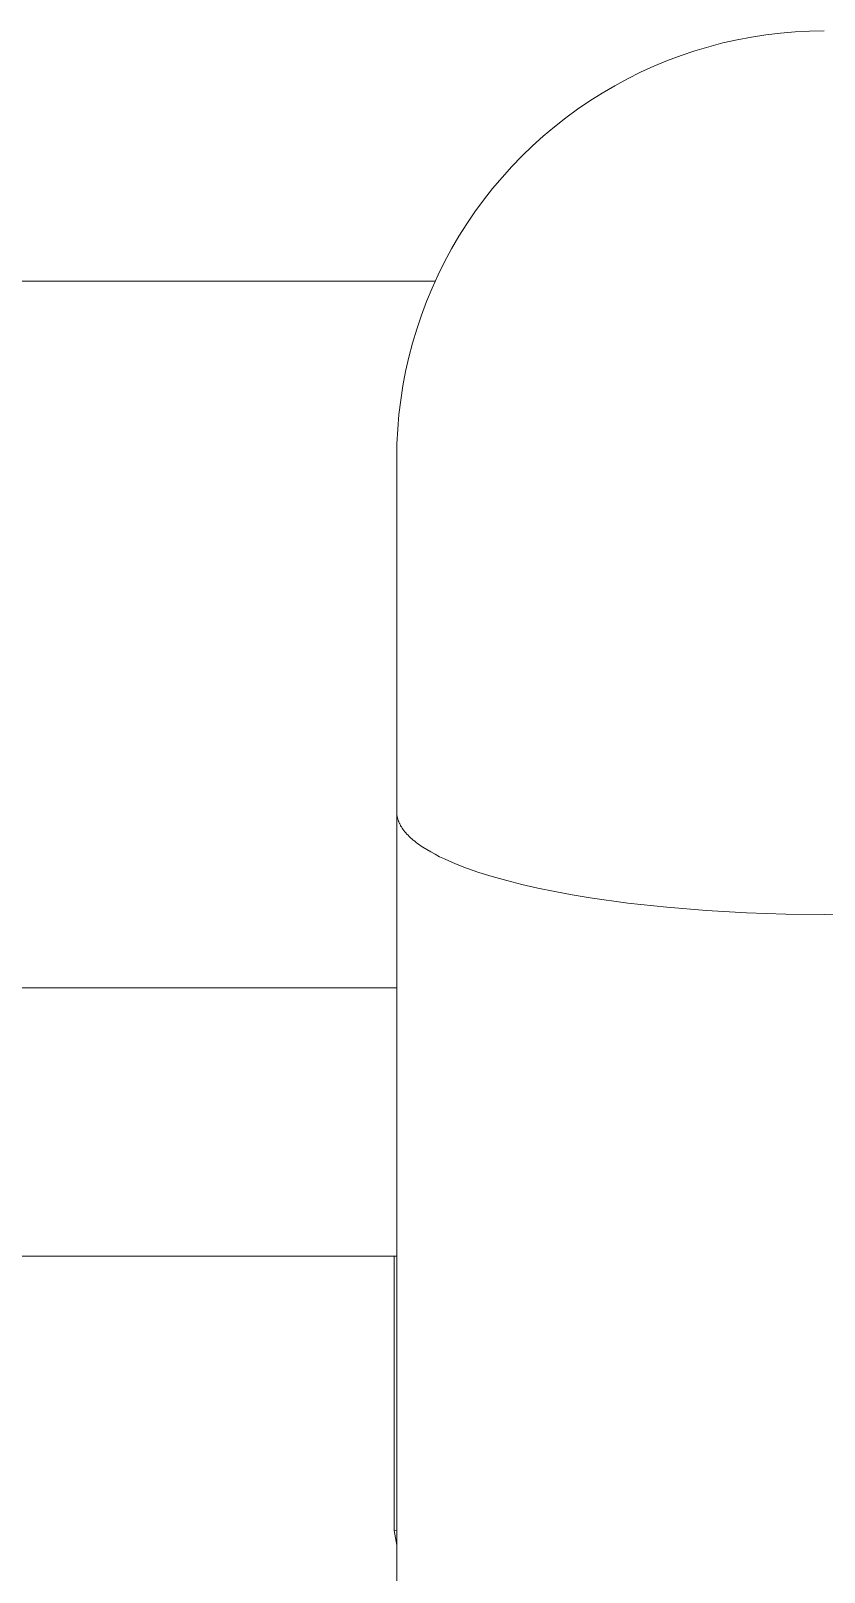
# Model space of a CAD drawing. Header units: millimetres. Extents: x -67 to 4862, y -244 to 3199.
# Drawn here: x 240.9 to 268.8, y 2653.1 to 2707.2 of the extents above; entities that cross this region are included whole.
import ezdxf

# ---------------------------------------------------------------- set-up
doc = ezdxf.new("R2010")
doc.units = ezdxf.units.MM
doc.layers.add('ZANO_R', color=7, linetype='Continuous', lineweight=0)

msp = doc.modelspace()

# ---------------------------------------------------------------- linework, layer by layer
at = {"layer": 'ZANO_R'}
for p, q in [((264.706, 2706.658), (265.201, 2706.788)), ((265.201, 2706.788), (265.701, 2706.901)), ((265.701, 2706.901), (266.204, 2706.996)), ((266.204, 2706.996), (266.71, 2707.075)), ((266.71, 2707.075), (267.219, 2707.136)), ((267.219, 2707.136), (267.729, 2707.179)), ((267.729, 2707.179), (268.24, 2707.206)), ((268.24, 2707.206), (268.753, 2707.214)), ((262.777, 2705.973), (263.25, 2706.169)), ((263.25, 2706.169), (263.729, 2706.348)), ((263.729, 2706.348), (264.215, 2706.512)), ((264.215, 2706.512), (264.706, 2706.658)), ((261.852, 2705.533), (262.31, 2705.76)), ((262.31, 2705.76), (262.777, 2705.973)), ((260.959, 2705.031), (261.401, 2705.289)), ((261.401, 2705.289), (261.852, 2705.533)), ((260.102, 2704.469), (260.526, 2704.757)), ((260.526, 2704.757), (260.959, 2705.031)), ((259.286, 2703.85), (259.689, 2704.166)), ((259.689, 2704.166), (260.102, 2704.469)), ((258.514, 2703.177), (258.895, 2703.52)), ((258.895, 2703.52), (259.286, 2703.85)), ((258.146, 2702.821), (258.514, 2703.177)), ((257.447, 2702.072), (257.79, 2702.453)), ((257.79, 2702.453), (258.146, 2702.821)), ((257.117, 2701.681), (257.447, 2702.072)), ((256.498, 2700.865), (256.801, 2701.278)), ((256.801, 2701.278), (257.117, 2701.681)), ((256.21, 2700.441), (256.498, 2700.865)), ((255.936, 2700.008), (256.21, 2700.441)), ((255.678, 2699.566), (255.936, 2700.008)), ((255.206, 2698.657), (255.434, 2699.115)), ((255.434, 2699.115), (255.678, 2699.566)), ((254.994, 2698.19), (255.206, 2698.657)), ((233.753, 2698.43), (255.101, 2698.43)), ((254.798, 2697.717), (254.994, 2698.19)), ((254.619, 2697.238), (254.798, 2697.717)), ((254.455, 2696.752), (254.619, 2697.238)), ((254.309, 2696.261), (254.455, 2696.752)), ((254.179, 2695.766), (254.309, 2696.261)), ((254.066, 2695.266), (254.179, 2695.766)), ((253.971, 2694.763), (254.066, 2695.266)), ((253.831, 2693.748), (253.892, 2694.257)), ((253.892, 2694.257), (253.971, 2694.763)), ((253.788, 2693.238), (253.831, 2693.748)), ((253.761, 2692.726), (253.788, 2693.238)), ((253.753, 2692.214), (253.761, 2692.726)), ((253.753, 2692.214), (253.753, 2679.813)), ((253.753, 2679.813), (253.753, 2679.793)), ((253.753, 2679.793), (253.754, 2679.773)), ((253.753, 2679.762), (253.753, 2516.633)), ((253.754, 2679.773), (253.755, 2679.753)), ((253.755, 2679.753), (253.756, 2679.733)), ((253.756, 2679.733), (253.758, 2679.713)), ((253.758, 2679.713), (253.761, 2679.692)), ((253.761, 2679.692), (253.764, 2679.672)), ((253.764, 2679.672), (253.767, 2679.652)), ((253.767, 2679.652), (253.771, 2679.632)), ((253.771, 2679.632), (253.776, 2679.611)), ((253.776, 2679.611), (253.781, 2679.591)), ((253.781, 2679.591), (253.786, 2679.571)), ((253.786, 2679.571), (253.792, 2679.55)), ((253.792, 2679.55), (253.799, 2679.53)), ((253.799, 2679.53), (253.806, 2679.509)), ((253.806, 2679.509), (253.813, 2679.489)), ((253.813, 2679.489), (253.821, 2679.468)), ((253.821, 2679.468), (253.83, 2679.448)), ((253.83, 2679.448), (253.839, 2679.427)), ((253.839, 2679.427), (253.848, 2679.407)), ((253.848, 2679.407), (253.858, 2679.386)), ((253.858, 2679.386), (253.869, 2679.365)), ((253.869, 2679.365), (253.88, 2679.344)), ((253.88, 2679.344), (253.891, 2679.324)), ((253.891, 2679.324), (253.903, 2679.303)), ((253.903, 2679.303), (253.916, 2679.282)), ((253.916, 2679.282), (253.929, 2679.261)), ((253.929, 2679.261), (253.943, 2679.241)), ((253.943, 2679.241), (253.972, 2679.199)), ((253.972, 2679.199), (254.003, 2679.157)), ((254.003, 2679.157), (254.036, 2679.115)), ((254.036, 2679.115), (254.072, 2679.073)), ((254.072, 2679.073), (254.11, 2679.031)), ((254.11, 2679.031), (254.149, 2678.989)), ((254.149, 2678.989), (254.192, 2678.947)), ((254.192, 2678.947), (254.236, 2678.905)), ((254.236, 2678.905), (254.283, 2678.863)), ((254.283, 2678.863), (254.332, 2678.821)), ((254.332, 2678.821), (254.383, 2678.779)), ((254.383, 2678.779), (254.436, 2678.737)), ((254.436, 2678.737), (254.492, 2678.695)), ((254.492, 2678.695), (254.55, 2678.653)), ((254.55, 2678.653), (254.611, 2678.612)), ((254.611, 2678.612), (254.673, 2678.57)), ((254.673, 2678.57), (254.806, 2678.487)), ((254.806, 2678.487), (254.947, 2678.404)), ((254.947, 2678.404), (255.098, 2678.321)), ((255.098, 2678.321), (255.259, 2678.239)), ((255.259, 2678.239), (255.428, 2678.158)), ((255.428, 2678.158), (255.607, 2678.077)), ((255.607, 2678.077), (255.795, 2677.998)), ((255.795, 2677.998), (255.992, 2677.919)), ((255.992, 2677.919), (256.198, 2677.841)), ((256.198, 2677.841), (256.636, 2677.689)), ((256.636, 2677.689), (257.107, 2677.542)), ((257.107, 2677.542), (257.611, 2677.4)), ((257.611, 2677.4), (258.146, 2677.265)), ((258.146, 2677.265), (258.709, 2677.137)), ((258.709, 2677.137), (259.298, 2677.016)), ((259.298, 2677.016), (259.911, 2676.902)), ((259.911, 2676.902), (260.544, 2676.797)), ((260.544, 2676.797), (261.863, 2676.612)), ((261.863, 2676.612), (263.231, 2676.463)), ((263.231, 2676.463), (264.625, 2676.349)), ((264.625, 2676.349), (266.023, 2676.27)), ((266.023, 2676.27), (267.405, 2676.225)), ((267.405, 2676.225), (268.753, 2676.21)), ((268.753, 2676.21), (270.1, 2676.225)), ((253.753, 2673.633), (239.334, 2673.633)), ((253.753, 2664.227), (239.334, 2664.227)), ((253.668, 2664.224), (239.334, 2664.224)), ((253.668, 2654.599), (253.668, 2664.227)), ((253.753, 2654.605), (253.668, 2654.599)), ((253.708, 2654.343), (253.668, 2654.599)), ((253.753, 2654.088), (253.708, 2654.343))]:
    msp.add_line(p, q, dxfattribs=at)

doc.saveas('drawing.dxf')
